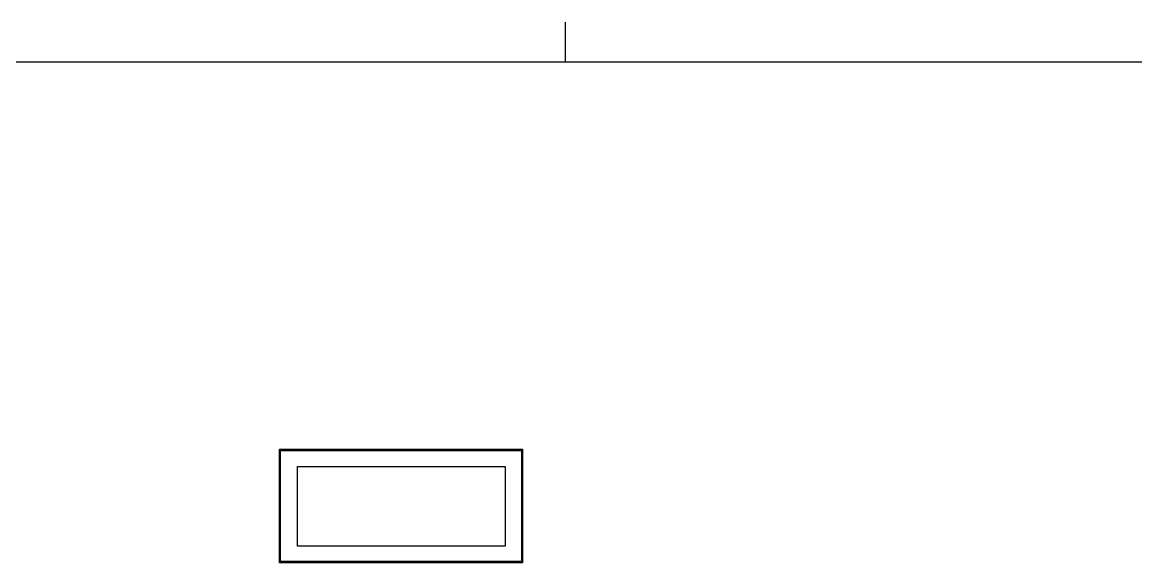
# Model space of a CAD drawing. Extents: x 0 to 5952, y 0 to 1070.
# Drawn here: x 502.8 to 768.4, y 894.8 to 1023.6 of the extents above; entities that cross this region are included whole.
import ezdxf

# ---------------------------------------------------------------- set-up
doc = ezdxf.new("R2010")
doc.units = 0

msp = doc.modelspace()

# ---------------------------------------------------------------- linework, layer by layer
at = {"layer": 'ARQ_MARGEM PRANCHA', "color": 210}
msp.add_lwpolyline([(2458.854069, 1014.147456), (20.774632, 1014.147456)], dxfattribs=at)
at = {"layer": 'ARQ_VISTA', "color": 252}
msp.add_lwpolyline([(632.34999, 1014.147456), (632.34999, 1023.647336)], dxfattribs=at)
at = {"layer": 'PAVILHÃ\x83O', "color": 7}
for points in [[(622.066178, 894.784487), (564.158881, 894.784487), (564.158881, 921.83122), (622.066178, 921.83122), (622.066178, 894.784487)], [(621.825222, 895.061453), (564.399916, 895.061453), (564.399916, 921.554254), (621.825222, 921.554254), (621.825222, 895.061453)], [(617.9839, 898.70447), (568.395834, 898.70447), (568.395834, 917.701873), (617.9839, 917.701873), (617.9839, 898.70447)]]:
    msp.add_lwpolyline(points, dxfattribs=at)

doc.saveas('drawing.dxf')
